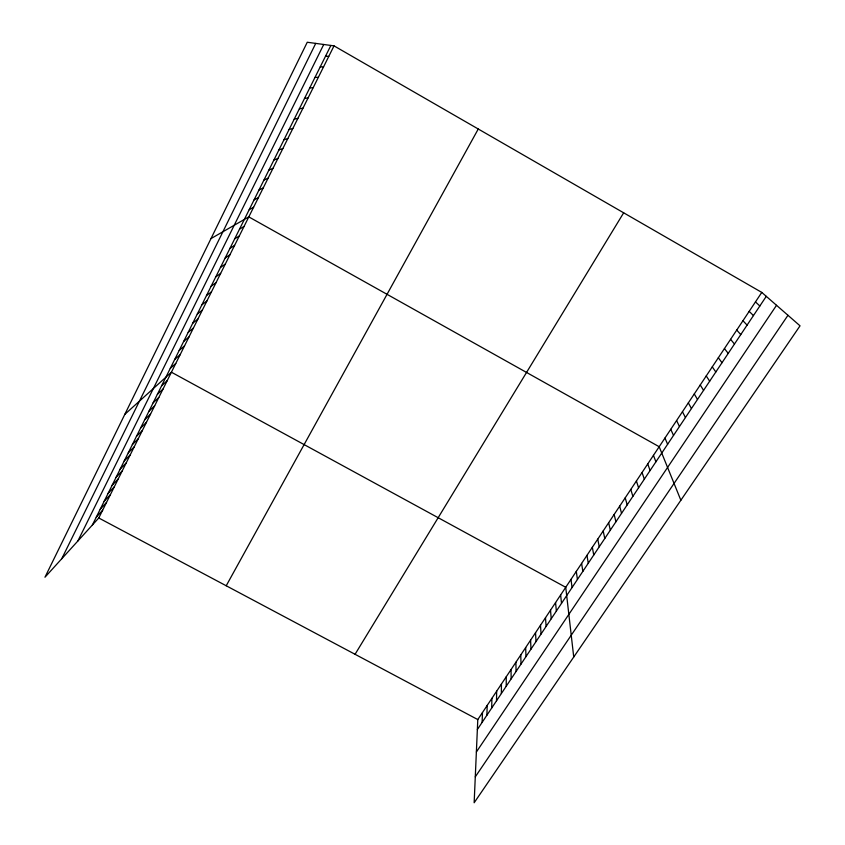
<?xml version="1.0" encoding="UTF-8"?>
<svg xmlns="http://www.w3.org/2000/svg" width="845" height="845" viewBox="0 0 845 845"><rect width="100%" height="100%" fill="white"/><g stroke="black" fill="none" stroke-linecap="round" stroke-linejoin="round"><path stroke-width="1.27" d="M506.239 686.224L506.239 676.782M501.36 693.523L501.434 684.006M496.511 700.801L496.659 691.189M491.684 708.036L491.906 698.34M486.889 715.229L487.185 705.448M482.115 722.39L482.474 712.525M761.778 292.412L477.795 719.57L474.151 802.75L800.035 325.832L761.778 292.412L334.018 45.873L307.253 42.25L44.965 577.23L98.77 517.985L334.018 45.873M61.759 558.735L315.724 43.401M77.835 541.043L323.73 44.479M92.358 525.041L330.881 45.45M226.217 585.765L478.259 129.01M355.058 654.294L623.663 212.813M477.362 729.52L766.278 296.341M476.369 752.018L776.523 305.298M475.281 776.851L787.962 315.291M96.267 517.193L102.636 510.232M100.196 509.292L106.512 502.437M104.136 501.36L110.42 494.61M108.107 493.374L114.339 486.741M112.1 485.357L118.279 478.83M116.103 477.298L122.24 470.876M120.138 469.197L126.222 462.88M124.183 461.053L130.225 454.853M128.26 452.857L134.249 446.783M132.348 444.628L138.295 438.661M136.467 436.358L142.361 430.506M140.597 428.045L146.449 422.31M144.759 419.68L150.547 414.071M148.942 411.272L154.677 405.78M153.146 402.822L158.828 397.456M157.371 394.33L163 389.08M161.617 385.795L167.194 380.672M124.817 414.367L171.408 372.212L565.738 587.286L573.734 657.009M170.299 368.336L175.76 363.466M174.735 359.421L180.143 354.678M179.193 350.443L184.548 345.848M183.682 341.433L188.974 336.965M188.192 332.36L193.42 328.029M192.723 323.234L197.899 319.051M197.286 314.065L202.399 310.02M201.87 304.844L206.919 300.936M206.486 295.57L211.472 291.81M211.123 286.244L216.045 282.621M215.792 276.864L220.651 273.389M220.482 267.432L225.277 264.105M225.203 257.947L229.924 254.767M229.946 248.409L234.604 245.377M234.72 238.808L239.315 235.935M239.515 229.153L244.047 226.449M210.996 238.586L248.8 216.89L659.184 446.73L680.859 500.24M249.201 209.687L253.584 207.289M254.081 199.874L258.401 197.635M258.992 189.998L263.239 187.917M263.936 180.059L268.108 178.158M268.9 170.067L272.998 168.324M273.907 160.022L277.921 158.448M278.934 149.914L282.874 148.509M283.983 139.742L287.86 138.517M289.075 129.517L292.866 128.461M294.197 119.219L297.905 118.342M299.341 108.868L302.975 108.171M304.517 98.464L308.076 97.946M309.735 87.986L313.199 87.648M314.974 77.444L318.364 77.296M320.244 66.85L323.55 66.882M325.547 56.182L328.768 56.414M98.77 517.985L477.795 719.57M755.472 301.908L759.845 305.996M749.188 311.351L753.444 315.586M742.956 320.73L747.086 325.124M736.745 330.068L740.759 334.609M730.576 339.341L734.474 344.031M724.44 348.573L728.221 353.411M718.345 357.752L722 362.727M712.282 366.878L715.821 371.99M706.24 375.94L709.673 381.211M700.251 384.971L703.568 390.369M694.284 393.939L697.495 399.474M688.348 402.864L691.453 408.536M682.454 411.737L685.443 417.546M676.591 420.556L679.464 426.493M670.75 429.323L673.528 435.407M664.952 438.059L667.624 444.259M653.449 455.36L655.91 461.824M647.745 463.947L650.101 470.528M642.063 472.482L644.323 479.189M636.422 480.974L638.577 487.797M630.803 489.413L632.863 496.364M625.226 497.811L627.18 504.887M619.67 506.166L621.54 513.359M614.146 514.478L615.92 521.777M608.654 522.738L610.322 530.164M603.193 530.956L604.766 538.497M597.753 539.131L599.242 546.778M592.345 547.264L593.739 555.028M586.969 555.355L588.278 563.224M581.613 563.404L582.839 571.378M576.301 571.41L577.42 579.49M571.009 579.374L572.044 587.56M560.636 594.954L561.513 603.351M555.566 602.58L556.359 611.083M550.528 610.174L551.225 618.772M545.5 617.727L546.123 626.42M540.504 625.237L541.053 634.025M535.54 632.715L536.005 641.598M530.597 640.151L530.977 649.129M525.674 647.555L525.981 656.628M520.774 654.917L521.006 664.075M515.904 662.237L516.063 671.5M511.056 669.536L511.13 678.873"/></g></svg>
